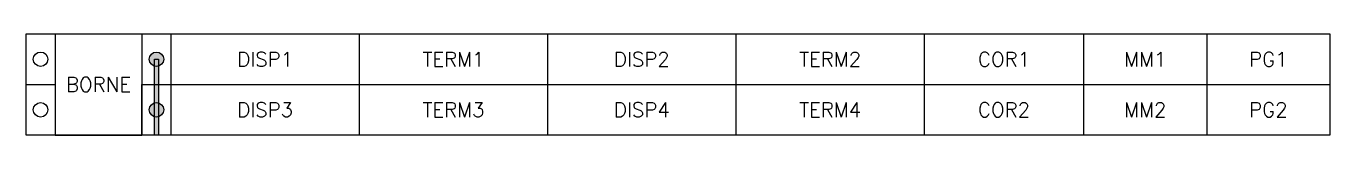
# Model space of a CAD drawing. Header units: millimetres. Extents: x 0 to 180, y -14 to 0.
import ezdxf
from ezdxf.enums import TextEntityAlignment as Align

# ---------------------------------------------------------------- set-up
doc = ezdxf.new("R2010")
doc.units = ezdxf.units.MM
doc.header["$MEASUREMENT"] = 0
doc.layers.get('0').update_dxf_attribs({"linetype": 'CONTINUOUS'})
doc.styles.add('romans', font='romans.shx', dxfattribs={"width": 0.9})

msp = doc.modelspace()

# ---------------------------------------------------------------- hatches: boundary and pattern name
at = {"linetype": 'Continuous'}
h = msp.add_hatch(color=256, dxfattribs=at)
edge = h.paths.add_edge_path()
edge.add_arc((18, -3.5), 1, 0, 360)
edge = h.paths.add_edge_path()
edge.add_arc((18, -10.5), 1, 0, 360)
msp.add_hatch(color=256, dxfattribs=at).paths.add_polyline_path([(17.72, -3.5), (18.28, -3.5), (18.28, -14), (17.72, -14)])

# ---------------------------------------------------------------- linework, layer by layer
at = {"color": 7}
for p, q in [((16, 0), (16, -7)), ((16, -7), (16, -14))]:
    msp.add_line(p, q, dxfattribs=at)
at = {"linetype": 'Continuous'}
for points in [[(0, 0), (180, 0), (180, -14), (0, -14), (0, 0)], [(0, -7), (0, -7), (4, -7), (4, -14), (16, -14), (16, -7), (180, -7)]]:
    msp.add_lwpolyline(points, dxfattribs=at)
at = {"color": 7}
for points in [[(4, 0), (4, -7)], [(20, 0), (20, -7)], [(46, 0), (46, -7)], [(72, 0), (72, -7)], [(98, 0), (98, -7)], [(124, 0), (124, -7)], [(146, 0), (146, -7)], [(163, 0), (163, -7)], [(4, -7), (4, -14)], [(20, -7), (20, -14)], [(46, -7), (46, -14)], [(72, -7), (72, -14)], [(98, -7), (98, -14)], [(124, -7), (124, -14)], [(146, -7), (146, -14)], [(163, -7), (163, -14)]]:
    msp.add_lwpolyline(points, dxfattribs=at)
at = {"linetype": 'Continuous'}
msp.add_lwpolyline([(17.72, -3.5), (18.28, -3.5), (18.28, -14), (17.72, -14)], close=True, dxfattribs=at)
for centre in [(2, -3.5), (18, -3.5), (2, -10.5), (18, -10.5)]:
    msp.add_circle(centre, 1, dxfattribs=at)

# ---------------------------------------------------------------- texts
at = {"color": 7, "linetype": 'Continuous', "style": 'romans'}
for tag, p in [('DISP1', (33, -3.5)), ('TERM1', (59, -3.5)), ('DISP2', (85, -3.5)), ('TERM2', (111, -3.5)), ('COR1', (135, -3.5)), ('MM1', (154.5, -3.5)), ('PG1', (171.5, -3.5)), ('BORNE', (10, -7)), ('DISP3', (33, -10.5)), ('TERM3', (59, -10.5)), ('DISP4', (85, -10.5)), ('TERM4', (111, -10.5)), ('COR2', (135, -10.5)), ('MM2', (154.5, -10.5)), ('PG2', (171.5, -10.5))]:
    msp.add_attdef(tag, text='', height=2, dxfattribs=at).set_placement(p, align=Align.MIDDLE_CENTER)

doc.saveas('drawing.dxf')
